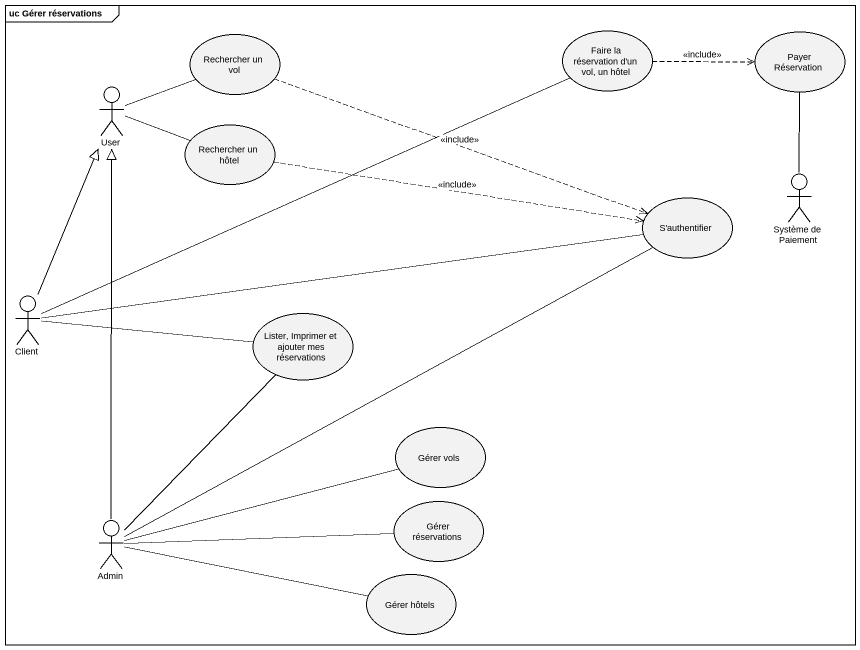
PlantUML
@startuml
mainframe uc Gérer réservations
usecase "Rechercher un vol" as Rechercher_un_vol
usecase "Faire la réservation d'un vol, un hôtel" as Faire_la_réservation_d_un
usecase "Payer Réservation" as Payer_Réservation
actor User
usecase "Rechercher un hôtel" as Rechercher_un_hôtel
usecase "S'authentifier" as S_authentifier
actor "Système de Paiement" as Système_de_Paiement
actor Client
usecase "Lister, Imprimer et ajouter mes réservations" as Lister_Imprimer_et_ajouter
usecase "Gérer vols" as Gérer_vols
usecase "Gérer réservations" as Gérer_réservations
actor Admin
usecase "Gérer hôtels" as Gérer_hôtels
Rechercher_un_vol .right.> S_authentifier : <<include>>
Faire_la_réservation_d_un .right.> Payer_Réservation : <<include>>
User -right- Rechercher_un_vol
User -right- Rechercher_un_hôtel
Rechercher_un_hôtel .right.> S_authentifier : <<include>>
Système_de_Paiement -up- Payer_Réservation
Client -right- Faire_la_réservation_d_un
Client -up-|> User
Client -right- S_authentifier
Client -right- Lister_Imprimer_et_ajouter
Admin -up-|> User
Admin -right- S_authentifier
Admin -up- Lister_Imprimer_et_ajouter
Admin -right- Gérer_vols
Admin -right- Gérer_réservations
Admin -right- Gérer_hôtels
@enduml
